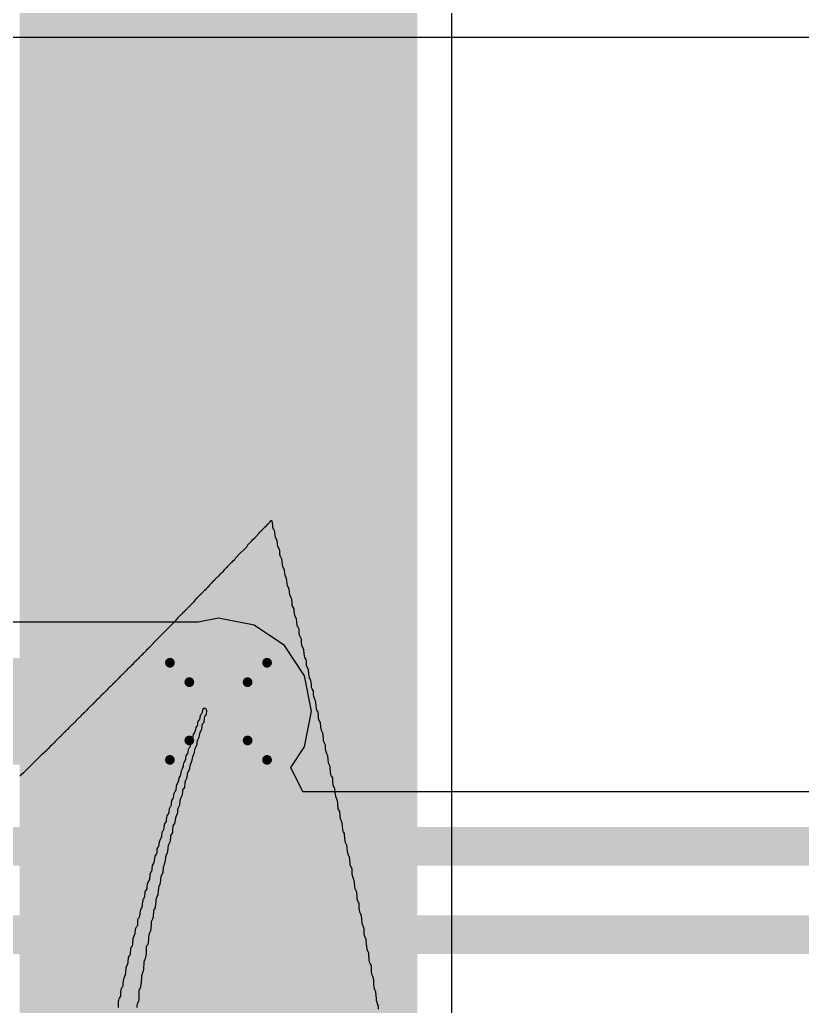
# Model space of a CAD drawing. Header units: inches. Extents: x -8 to 210, y -39 to 109.
# Drawn here: x 51.89 to 55.98, y 36.79 to 41.95 of the extents above; entities that cross this region are included whole.
import ezdxf

# ---------------------------------------------------------------- set-up
doc = ezdxf.new("R2010")
doc.units = ezdxf.units.IN
for name, color, linetype in [('Bottom Layer', 5, 'Continuous'), ('Bottom Overlay', 54, 'Continuous'), ('Drill Drawing', 1, 'Continuous'), ('Top Layer', 1, 'Continuous'), ('Via Holes', 16, 'Continuous')]:
    doc.layers.add(name, color=color, linetype=linetype)

msp = doc.modelspace()

# ---------------------------------------------------------------- hatches: boundary and pattern name
at = {"layer": 'Bottom Layer'}
h = msp.add_hatch(color=5, dxfattribs=at)
edge = h.paths.add_edge_path()
edge.add_arc((52.931, 38.3286), 0.3, 0, 360)
at = {"layer": 'Top Layer'}
msp.add_hatch(color=1, dxfattribs=at).paths.add_polyline_path([(51.8922, 15.7226), (53.9702, 15.7226), (53.9702, 46.99), (51.8922, 46.99)])
h = msp.add_hatch(color=1, dxfattribs=at)
edge = h.paths.add_edge_path()
edge.add_arc((52.931, 38.3286), 0.3, 0, 360)
at = {"layer": 'Via Holes'}
h = msp.add_hatch(color=7, dxfattribs=at)
edge = h.paths.add_edge_path()
edge.add_arc((52.931, 38.3286), 0.15, 0, 360)

# ---------------------------------------------------------------- linework, layer by layer
at = {"layer": 'Bottom Layer'}
for p, q in [((35.9491, 41.8537), (68.5636, 41.8537)), ((52.931, 38.8158), (52.8254, 38.7948)), ((53.1174, 38.7787), (52.931, 38.8158)), ((52.8254, 38.7948), (32.7954, 38.7948)), ((53.2755, 38.6731), (53.1174, 38.7787)), ((53.3811, 38.515), (53.2755, 38.6731)), ((53.4181, 38.3286), (53.3811, 38.515)), ((53.3811, 38.1422), (53.4181, 38.3286)), ((53.3088, 38.0341), (53.3811, 38.1422)), ((53.3713, 37.9071), (53.3088, 38.0341)), ((58.0782, 37.9071), (53.3713, 37.9071))]:
    msp.add_line(p, q, dxfattribs=at)
for points in [[(32.6898, 38.3286, 0.5588, 0.5588, 0), (52.931, 38.3286, 0.5588, 0.5588, 0)], [(20.4671, 37.6222, 0.2032, 0.2032, 0), (58.1962, 37.6222, 0.2032, 0.2032, 0)], [(17.9324, 37.1602, 0.2032, 0.2032, 0), (58.6994, 37.1602, 0.2032, 0.2032, 0)]]:
    msp.add_lwpolyline(points, format="xyseb", dxfattribs=at)
msp.add_lwpolyline([(52.7913, 38.3286, 0.2794, 0.2794, 1), (53.0707, 38.3286, 0.2794, 0.2794, 1)], format="xyseb", close=True, dxfattribs=at)
at = {"layer": 'Bottom Overlay'}
for p, q in [((53.1962, 39.3151), (53.1936, 39.3125)), ((53.1975, 39.3177), (53.1962, 39.3151)), ((53.2021, 39.3223), (53.1975, 39.3177)), ((53.2087, 39.3262), (53.2021, 39.3223)), ((53.212, 39.323), (53.2087, 39.3262)), ((53.2146, 39.3033), (53.212, 39.323)), ((53.1451, 39.2639), (53.1438, 39.2613)), ((53.147, 39.2659), (53.1451, 39.2639)), ((53.1497, 39.2672), (53.147, 39.2659)), ((53.1556, 39.2731), (53.1497, 39.2672)), ((53.1569, 39.2757), (53.1556, 39.2731)), ((53.1588, 39.2777), (53.1569, 39.2757)), ((53.1615, 39.279), (53.1588, 39.2777)), ((53.1687, 39.2862), (53.1615, 39.279)), ((53.17, 39.2888), (53.1687, 39.2862)), ((53.172, 39.2908), (53.17, 39.2888)), ((53.1746, 39.2921), (53.172, 39.2908)), ((53.1805, 39.298), (53.1746, 39.2921)), ((53.1818, 39.3007), (53.1805, 39.298)), ((53.1877, 39.3066), (53.1818, 39.3007)), ((53.1903, 39.3079), (53.1877, 39.3066)), ((53.1923, 39.3098), (53.1903, 39.3079)), ((53.1936, 39.3125), (53.1923, 39.3098)), ((53.2159, 39.2902), (53.2146, 39.3033)), ((53.2212, 39.2784), (53.2159, 39.2902)), ((53.2231, 39.2738), (53.2212, 39.2784)), ((53.2258, 39.2672), (53.2231, 39.2738)), ((53.2277, 39.2482), (53.2258, 39.2672)), ((53.1011, 39.216), (53.0926, 39.2075)), ((53.1037, 39.2173), (53.1011, 39.216)), ((53.1044, 39.2193), (53.1037, 39.2173)), ((53.1142, 39.2292), (53.1044, 39.2193)), ((53.1169, 39.2305), (53.1142, 39.2292)), ((53.1175, 39.2324), (53.1169, 39.2305)), ((53.1261, 39.241), (53.1175, 39.2324)), ((53.1287, 39.2423), (53.1261, 39.241)), ((53.1333, 39.2482), (53.1287, 39.2423)), ((53.1346, 39.2508), (53.1333, 39.2482)), ((53.1398, 39.2561), (53.1346, 39.2508)), ((53.1411, 39.2587), (53.1398, 39.2561)), ((53.1438, 39.2613), (53.1411, 39.2587)), ((53.229, 39.239), (53.2277, 39.2482)), ((53.2382, 39.2193), (53.229, 39.239)), ((53.2395, 39.2023), (53.2382, 39.2193)), ((53.0769, 39.1878), (53.0309, 39.1419)), ((53.0821, 39.197), (53.0769, 39.1878)), ((53.0893, 39.2042), (53.0821, 39.197)), ((53.0919, 39.2055), (53.0893, 39.2042)), ((53.0926, 39.2075), (53.0919, 39.2055)), ((53.2408, 39.1931), (53.2395, 39.2023)), ((53.25, 39.1734), (53.2408, 39.1931)), ((53.2513, 39.1695), (53.25, 39.1734)), ((53.2526, 39.1485), (53.2513, 39.1695)), ((53.0021, 39.1091), (52.9962, 39.1032)), ((53.0034, 39.1117), (53.0021, 39.1091)), ((53.0067, 39.115), (53.0034, 39.1117)), ((53.0093, 39.1163), (53.0067, 39.115)), ((53.0152, 39.1222), (53.0093, 39.1163)), ((53.0165, 39.1249), (53.0152, 39.1222)), ((53.0191, 39.1275), (53.0165, 39.1249)), ((53.0204, 39.1301), (53.0191, 39.1275)), ((53.0296, 39.1393), (53.0204, 39.1301)), ((53.0309, 39.1419), (53.0296, 39.1393)), ((53.2553, 39.138), (53.2526, 39.1485)), ((53.2579, 39.1314), (53.2553, 39.138)), ((53.2599, 39.1295), (53.2579, 39.1314)), ((53.2625, 39.1229), (53.2599, 39.1295)), ((53.2638, 39.1176), (53.2625, 39.1229)), ((53.2658, 39.096), (53.2638, 39.1176)), ((52.9608, 39.0691), (52.9509, 39.0553)), ((52.9634, 39.0704), (52.9608, 39.0691)), ((52.9667, 39.0737), (52.9634, 39.0704)), ((52.968, 39.0763), (52.9667, 39.0737)), ((52.9699, 39.077), (52.968, 39.0763)), ((52.9706, 39.0789), (52.9699, 39.077)), ((52.9726, 39.0796), (52.9706, 39.0789)), ((52.9772, 39.0842), (52.9726, 39.0796)), ((52.9785, 39.0868), (52.9772, 39.0842)), ((52.9831, 39.0914), (52.9785, 39.0868)), ((52.9857, 39.0927), (52.9831, 39.0914)), ((52.9903, 39.0973), (52.9857, 39.0927)), ((52.9916, 39.0999), (52.9903, 39.0973)), ((52.9935, 39.1019), (52.9916, 39.0999)), ((52.9962, 39.1032), (52.9935, 39.1019)), ((53.2671, 39.0868), (53.2658, 39.096)), ((53.2763, 39.0671), (53.2671, 39.0868)), ((53.2776, 39.0514), (53.2763, 39.0671)), ((52.9004, 39.0048), (52.8978, 39.0035)), ((52.9024, 39.0068), (52.9004, 39.0048)), ((52.9037, 39.0094), (52.9024, 39.0068)), ((52.9096, 39.0153), (52.9037, 39.0094)), ((52.9122, 39.0166), (52.9096, 39.0153)), ((52.9142, 39.0186), (52.9122, 39.0166)), ((52.9155, 39.0212), (52.9142, 39.0186)), ((52.9227, 39.0284), (52.9155, 39.0212)), ((52.9253, 39.0297), (52.9227, 39.0284)), ((52.9273, 39.0317), (52.9253, 39.0297)), ((52.9286, 39.0343), (52.9273, 39.0317)), ((52.9345, 39.0402), (52.9286, 39.0343)), ((52.9371, 39.0416), (52.9345, 39.0402)), ((52.9391, 39.0435), (52.9371, 39.0416)), ((52.9404, 39.0461), (52.9391, 39.0435)), ((52.9463, 39.0521), (52.9404, 39.0461)), ((52.9489, 39.0534), (52.9463, 39.0521)), ((52.9509, 39.0553), (52.9489, 39.0534)), ((53.2789, 39.0383), (53.2776, 39.0514)), ((53.2841, 39.0265), (53.2789, 39.0383)), ((53.2861, 39.0219), (53.2841, 39.0265)), ((53.2887, 39.0153), (53.2861, 39.0219)), ((53.2907, 38.9963), (53.2887, 39.0153)), ((52.8551, 38.9569), (52.8492, 38.951)), ((52.8565, 38.9596), (52.8551, 38.9569)), ((52.8584, 38.9615), (52.8565, 38.9596)), ((52.861, 38.9628), (52.8584, 38.9615)), ((52.867, 38.9687), (52.861, 38.9628)), ((52.8683, 38.9714), (52.867, 38.9687)), ((52.8715, 38.9746), (52.8683, 38.9714)), ((52.8742, 38.976), (52.8715, 38.9746)), ((52.8801, 38.9819), (52.8742, 38.976)), ((52.8814, 38.9845), (52.8801, 38.9819)), ((52.8879, 38.991), (52.8814, 38.9845)), ((52.8919, 38.9976), (52.8879, 38.991)), ((52.8978, 39.0035), (52.8919, 38.9976)), ((53.292, 38.9871), (53.2907, 38.9963)), ((53.3012, 38.9674), (53.292, 38.9871)), ((53.3025, 38.9517), (53.3012, 38.9674)), ((52.8066, 38.9097), (52.8014, 38.9005)), ((52.8086, 38.9117), (52.8066, 38.9097)), ((52.8112, 38.913), (52.8086, 38.9117)), ((52.8171, 38.9189), (52.8112, 38.913)), ((52.8184, 38.9215), (52.8171, 38.9189)), ((52.8204, 38.9235), (52.8184, 38.9215)), ((52.823, 38.9248), (52.8204, 38.9235)), ((52.8289, 38.9307), (52.823, 38.9248)), ((52.8302, 38.9333), (52.8289, 38.9307)), ((52.8335, 38.9366), (52.8302, 38.9333)), ((52.8361, 38.9379), (52.8335, 38.9366)), ((52.842, 38.9438), (52.8361, 38.9379)), ((52.8433, 38.9464), (52.842, 38.9438)), ((52.8466, 38.9497), (52.8433, 38.9464)), ((52.8492, 38.951), (52.8466, 38.9497)), ((53.3038, 38.9386), (53.3025, 38.9517)), ((53.311, 38.9222), (53.3038, 38.9386)), ((53.3137, 38.9156), (53.311, 38.9222)), ((53.3156, 38.8992), (53.3137, 38.9156)), ((52.7554, 38.8533), (52.7508, 38.8487)), ((52.7568, 38.8559), (52.7554, 38.8533)), ((52.7613, 38.8605), (52.7568, 38.8559)), ((52.764, 38.8618), (52.7613, 38.8605)), ((52.7672, 38.8651), (52.764, 38.8618)), ((52.7686, 38.8677), (52.7672, 38.8651)), ((52.7745, 38.8736), (52.7686, 38.8677)), ((52.7771, 38.8749), (52.7745, 38.8736)), ((52.7804, 38.8782), (52.7771, 38.8749)), ((52.7817, 38.8808), (52.7804, 38.8782)), ((52.7863, 38.8854), (52.7817, 38.8808)), ((52.7889, 38.8868), (52.7863, 38.8854)), ((52.7922, 38.89), (52.7889, 38.8868)), ((52.7935, 38.8927), (52.7922, 38.89)), ((52.8014, 38.9005), (52.7935, 38.8927)), ((53.3169, 38.8822), (53.3156, 38.8992)), ((53.3209, 38.873), (53.3169, 38.8822)), ((53.3261, 38.8651), (53.3209, 38.873)), ((53.3274, 38.852), (53.3261, 38.8651)), ((53.3301, 38.8297), (53.3274, 38.852)), ((52.703, 38.7982), (52.5901, 38.6854)), ((52.7043, 38.8008), (52.703, 38.7982)), ((52.7069, 38.8034), (52.7043, 38.8008)), ((52.7082, 38.8061), (52.7069, 38.8034)), ((52.7174, 38.8153), (52.7082, 38.8061)), ((52.7187, 38.8179), (52.7174, 38.8153)), ((52.7233, 38.8225), (52.7187, 38.8179)), ((52.7259, 38.8238), (52.7233, 38.8225)), ((52.7292, 38.8271), (52.7259, 38.8238)), ((52.7305, 38.8297), (52.7292, 38.8271)), ((52.7364, 38.8356), (52.7305, 38.8297)), ((52.739, 38.8369), (52.7364, 38.8356)), ((52.7423, 38.8402), (52.739, 38.8369)), ((52.7436, 38.8428), (52.7423, 38.8402)), ((52.7482, 38.8474), (52.7436, 38.8428)), ((52.7508, 38.8487), (52.7482, 38.8474)), ((53.3314, 38.8244), (53.3301, 38.8297)), ((53.3392, 38.8126), (53.3314, 38.8244)), ((53.3405, 38.7943), (53.3392, 38.8126)), ((53.3419, 38.7811), (53.3405, 38.7943)), ((53.3445, 38.772), (53.3419, 38.7811)), ((53.3471, 38.7693), (53.3445, 38.772)), ((53.3484, 38.7667), (53.3471, 38.7693)), ((53.351, 38.7641), (53.3484, 38.7667)), ((53.3524, 38.7562), (53.351, 38.7641)), ((53.3537, 38.7313), (53.3524, 38.7562)), ((53.355, 38.726), (53.3537, 38.7313)), ((53.3642, 38.7064), (53.355, 38.726)), ((53.3655, 38.688), (53.3642, 38.7064)), ((52.5521, 38.6447), (52.5436, 38.6362)), ((52.5534, 38.6473), (52.5521, 38.6447)), ((52.5554, 38.648), (52.5534, 38.6473)), ((52.5652, 38.6578), (52.5554, 38.648)), ((52.5665, 38.6605), (52.5652, 38.6578)), ((52.5685, 38.6611), (52.5665, 38.6605)), ((52.5711, 38.6637), (52.5685, 38.6611)), ((52.5737, 38.665), (52.5711, 38.6637)), ((52.577, 38.6696), (52.5737, 38.665)), ((52.5783, 38.6723), (52.577, 38.6696)), ((52.5888, 38.6828), (52.5783, 38.6723)), ((52.5901, 38.6854), (52.5888, 38.6828)), ((53.3668, 38.6749), (53.3655, 38.688)), ((53.3681, 38.6696), (53.3668, 38.6749)), ((53.3773, 38.65), (53.3681, 38.6696)), ((53.3786, 38.629), (53.3773, 38.65)), ((52.5022, 38.5949), (52.4924, 38.585)), ((52.5036, 38.5975), (52.5022, 38.5949)), ((52.5055, 38.5981), (52.5036, 38.5975)), ((52.5127, 38.6054), (52.5055, 38.5981)), ((52.516, 38.6099), (52.5127, 38.6054)), ((52.5186, 38.6113), (52.516, 38.6099)), ((52.5272, 38.6198), (52.5186, 38.6113)), ((52.5285, 38.6224), (52.5272, 38.6198)), ((52.5305, 38.6231), (52.5285, 38.6224)), ((52.5377, 38.6303), (52.5305, 38.6231)), ((52.5409, 38.6349), (52.5377, 38.6303)), ((52.5436, 38.6362), (52.5409, 38.6349)), ((53.3799, 38.6198), (53.3786, 38.629)), ((53.3825, 38.6106), (53.3799, 38.6198)), ((53.3891, 38.6001), (53.3825, 38.6106)), ((53.3904, 38.5896), (53.3891, 38.6001)), ((52.4498, 38.5424), (52.4426, 38.5352)), ((52.453, 38.547), (52.4498, 38.5424)), ((52.4557, 38.5483), (52.453, 38.547)), ((52.4642, 38.5568), (52.4557, 38.5483)), ((52.4655, 38.5594), (52.4642, 38.5568)), ((52.4675, 38.5601), (52.4655, 38.5594)), ((52.4747, 38.5673), (52.4675, 38.5601)), ((52.478, 38.5719), (52.4747, 38.5673)), ((52.4806, 38.5732), (52.478, 38.5719)), ((52.4891, 38.5817), (52.4806, 38.5732)), ((52.4904, 38.5844), (52.4891, 38.5817)), ((52.4924, 38.585), (52.4904, 38.5844)), ((53.3917, 38.5686), (53.3904, 38.5896)), ((53.3943, 38.5594), (53.3917, 38.5686)), ((53.4022, 38.5476), (53.3943, 38.5594)), ((53.4035, 38.524), (53.4022, 38.5476)), ((52.4012, 38.4938), (52.3927, 38.4853)), ((52.4025, 38.4965), (52.4012, 38.4938)), ((52.4045, 38.4971), (52.4025, 38.4965)), ((52.4117, 38.5043), (52.4045, 38.4971)), ((52.415, 38.5089), (52.4117, 38.5043)), ((52.4176, 38.5102), (52.415, 38.5089)), ((52.4262, 38.5188), (52.4176, 38.5102)), ((52.4275, 38.5214), (52.4262, 38.5188)), ((52.4294, 38.522), (52.4275, 38.5214)), ((52.4393, 38.5319), (52.4294, 38.522)), ((52.4406, 38.5345), (52.4393, 38.5319)), ((52.4426, 38.5352), (52.4406, 38.5345)), ((53.4048, 38.5148), (53.4035, 38.524)), ((53.4075, 38.5043), (53.4048, 38.5148)), ((53.4114, 38.4952), (53.4075, 38.5043)), ((53.414, 38.4886), (53.4114, 38.4952)), ((53.4153, 38.4847), (53.414, 38.4886)), ((52.3488, 38.4414), (52.3415, 38.4341)), ((52.352, 38.446), (52.3488, 38.4414)), ((52.3547, 38.4473), (52.352, 38.446)), ((52.3632, 38.4558), (52.3547, 38.4473)), ((52.3645, 38.4584), (52.3632, 38.4558)), ((52.3665, 38.4591), (52.3645, 38.4584)), ((52.3763, 38.4689), (52.3665, 38.4591)), ((52.3776, 38.4715), (52.3763, 38.4689)), ((52.3796, 38.4722), (52.3776, 38.4715)), ((52.3868, 38.4794), (52.3796, 38.4722)), ((52.3901, 38.484), (52.3868, 38.4794)), ((52.3927, 38.4853), (52.3901, 38.484)), ((53.4166, 38.4663), (53.4153, 38.4847)), ((53.4179, 38.4532), (53.4166, 38.4663)), ((53.4206, 38.4466), (53.4179, 38.4532)), ((53.4271, 38.4361), (53.4206, 38.4466)), ((52.3002, 38.3928), (52.2917, 38.3843)), ((52.3015, 38.3954), (52.3002, 38.3928)), ((52.3035, 38.3961), (52.3015, 38.3954)), ((52.3133, 38.4059), (52.3035, 38.3961)), ((52.3146, 38.4086), (52.3133, 38.4059)), ((52.3166, 38.4092), (52.3146, 38.4086)), ((52.3238, 38.4164), (52.3166, 38.4092)), ((52.3271, 38.421), (52.3238, 38.4164)), ((52.3297, 38.4223), (52.3271, 38.421)), ((52.3383, 38.4309), (52.3297, 38.4223)), ((52.3396, 38.4335), (52.3383, 38.4309)), ((52.3415, 38.4341), (52.3396, 38.4335)), ((53.4284, 38.4177), (53.4271, 38.4361)), ((53.4298, 38.4046), (53.4284, 38.4177)), ((53.4324, 38.3954), (53.4298, 38.4046)), ((53.4357, 38.3882), (53.4324, 38.3954)), ((53.4389, 38.3797), (53.4357, 38.3882)), ((52.2504, 38.343), (52.2405, 38.3331)), ((52.2517, 38.3456), (52.2504, 38.343)), ((52.2536, 38.3463), (52.2517, 38.3456)), ((52.2609, 38.3535), (52.2536, 38.3463)), ((52.2641, 38.3581), (52.2609, 38.3535)), ((52.2668, 38.3594), (52.2641, 38.3581)), ((52.2753, 38.3679), (52.2668, 38.3594)), ((52.2766, 38.3705), (52.2753, 38.3679)), ((52.2786, 38.3712), (52.2766, 38.3705)), ((52.2858, 38.3784), (52.2786, 38.3712)), ((52.2891, 38.383), (52.2858, 38.3784)), ((52.2917, 38.3843), (52.2891, 38.383)), ((52.8486, 38.3325), (52.8499, 38.3377)), ((52.8499, 38.3377), (52.8538, 38.3443)), ((52.8538, 38.3443), (52.8624, 38.3449)), ((52.8624, 38.3449), (52.8656, 38.3417)), ((52.8656, 38.3417), (52.8683, 38.3325)), ((53.4402, 38.3758), (53.4389, 38.3797)), ((53.4416, 38.3548), (53.4402, 38.3758)), ((53.4429, 38.3456), (53.4416, 38.3548)), ((53.4442, 38.3403), (53.4429, 38.3456)), ((53.4468, 38.3312), (53.4442, 38.3403)), ((52.1887, 38.2826), (52.1874, 38.28)), ((52.1907, 38.2833), (52.1887, 38.2826)), ((52.1979, 38.2905), (52.1907, 38.2833)), ((52.2012, 38.2951), (52.1979, 38.2905)), ((52.2038, 38.2964), (52.2012, 38.2951)), ((52.2123, 38.3049), (52.2038, 38.2964)), ((52.2136, 38.3076), (52.2123, 38.3049)), ((52.2156, 38.3082), (52.2136, 38.3076)), ((52.2228, 38.3154), (52.2156, 38.3082)), ((52.2261, 38.32), (52.2228, 38.3154)), ((52.2287, 38.3213), (52.2261, 38.32)), ((52.2372, 38.3299), (52.2287, 38.3213)), ((52.2386, 38.3325), (52.2372, 38.3299)), ((52.2405, 38.3331), (52.2386, 38.3325)), ((52.8263, 38.28), (52.8328, 38.2866)), ((52.8328, 38.2866), (52.8342, 38.2892)), ((52.8342, 38.2892), (52.8355, 38.2931)), ((52.8355, 38.2931), (52.8368, 38.3062)), ((52.8368, 38.3062), (52.8381, 38.3115)), ((52.8381, 38.3115), (52.8414, 38.3161)), ((52.8414, 38.3161), (52.844, 38.3174)), ((52.844, 38.3174), (52.8473, 38.3233)), ((52.8473, 38.3233), (52.8486, 38.3325)), ((52.8565, 38.2918), (52.8551, 38.2787)), ((52.8578, 38.301), (52.8565, 38.2918)), ((52.861, 38.3043), (52.8578, 38.301)), ((52.867, 38.3115), (52.861, 38.3043)), ((52.8683, 38.3325), (52.867, 38.3115)), ((53.4521, 38.3233), (53.4468, 38.3312)), ((53.4534, 38.3062), (53.4521, 38.3233)), ((53.4547, 38.2971), (53.4534, 38.3062)), ((53.456, 38.2839), (53.4547, 38.2971)), ((53.4652, 38.2708), (53.456, 38.2839)), ((52.1382, 38.2321), (52.1316, 38.2242)), ((52.1408, 38.2334), (52.1382, 38.2321)), ((52.1493, 38.242), (52.1408, 38.2334)), ((52.1507, 38.2446), (52.1493, 38.242)), ((52.1526, 38.2452), (52.1507, 38.2446)), ((52.1598, 38.2525), (52.1526, 38.2452)), ((52.1631, 38.257), (52.1598, 38.2525)), ((52.1657, 38.2584), (52.1631, 38.257)), ((52.1743, 38.2669), (52.1657, 38.2584)), ((52.1756, 38.2695), (52.1743, 38.2669)), ((52.1776, 38.2702), (52.1756, 38.2695)), ((52.1874, 38.28), (52.1776, 38.2702)), ((52.8092, 38.2236), (52.8119, 38.2341)), ((52.8119, 38.2341), (52.8138, 38.2439)), ((52.8138, 38.2439), (52.8171, 38.2485)), ((52.8171, 38.2485), (52.8197, 38.2511)), ((52.8197, 38.2511), (52.8223, 38.2603)), ((52.8223, 38.2603), (52.8237, 38.2695)), ((52.8237, 38.2695), (52.8263, 38.28)), ((52.842, 38.2328), (52.8328, 38.2183)), ((52.8433, 38.2525), (52.842, 38.2328)), ((52.846, 38.2616), (52.8433, 38.2525)), ((52.8538, 38.2695), (52.846, 38.2616)), ((52.8551, 38.2787), (52.8538, 38.2695)), ((53.4665, 38.2459), (53.4652, 38.2708)), ((53.4691, 38.2275), (53.4665, 38.2459)), ((52.0864, 38.179), (52.0778, 38.1705)), ((52.0877, 38.1816), (52.0864, 38.179)), ((52.0897, 38.1823), (52.0877, 38.1816)), ((52.0969, 38.1895), (52.0897, 38.1823)), ((52.1001, 38.1941), (52.0969, 38.1895)), ((52.1028, 38.1954), (52.1001, 38.1941)), ((52.1113, 38.2039), (52.1028, 38.1954)), ((52.1126, 38.2065), (52.1113, 38.2039)), ((52.1146, 38.2072), (52.1126, 38.2065)), ((52.1244, 38.217), (52.1146, 38.2072)), ((52.1257, 38.2197), (52.1244, 38.217)), ((52.1277, 38.2203), (52.1257, 38.2197)), ((52.1316, 38.2242), (52.1277, 38.2203)), ((52.7941, 38.1783), (52.7974, 38.1895)), ((52.7974, 38.1895), (52.7987, 38.1987)), ((52.7987, 38.1987), (52.8007, 38.2072)), ((52.8007, 38.2072), (52.804, 38.2118)), ((52.804, 38.2118), (52.8092, 38.2236)), ((52.8283, 38.1914), (52.8197, 38.175)), ((52.8302, 38.2026), (52.8283, 38.1914)), ((52.8328, 38.2183), (52.8302, 38.2026)), ((53.4763, 38.2138), (53.4691, 38.2275)), ((53.4776, 38.2085), (53.4763, 38.2138)), ((53.4796, 38.1803), (53.4776, 38.2085)), ((53.4822, 38.1698), (53.4796, 38.1803)), ((52.0372, 38.1311), (52.0339, 38.1265)), ((52.0398, 38.1324), (52.0372, 38.1311)), ((52.0483, 38.1409), (52.0398, 38.1324)), ((52.0496, 38.1436), (52.0483, 38.1409)), ((52.0516, 38.1442), (52.0496, 38.1436)), ((52.0615, 38.1541), (52.0516, 38.1442)), ((52.0628, 38.1567), (52.0615, 38.1541)), ((52.0647, 38.1573), (52.0628, 38.1567)), ((52.0719, 38.1646), (52.0647, 38.1573)), ((52.0752, 38.1691), (52.0719, 38.1646)), ((52.0778, 38.1705), (52.0752, 38.1691)), ((52.7725, 38.1147), (52.7738, 38.1278)), ((52.7738, 38.1278), (52.7751, 38.1331)), ((52.7751, 38.1331), (52.7777, 38.1357)), ((52.7777, 38.1357), (52.7791, 38.1383)), ((52.7791, 38.1383), (52.7817, 38.1409)), ((52.7817, 38.1409), (52.7843, 38.1475)), ((52.7843, 38.1475), (52.7856, 38.1567)), ((52.7856, 38.1567), (52.7889, 38.1705)), ((52.7889, 38.1705), (52.7941, 38.1783)), ((52.8053, 38.1291), (52.804, 38.1108)), ((52.8119, 38.1436), (52.8053, 38.1291)), ((52.8132, 38.1462), (52.8119, 38.1436)), ((52.8158, 38.1488), (52.8132, 38.1462)), ((52.8171, 38.1606), (52.8158, 38.1488)), ((52.8184, 38.1659), (52.8171, 38.1606)), ((52.8197, 38.175), (52.8184, 38.1659)), ((53.4888, 38.1554), (53.4822, 38.1698)), ((53.4901, 38.1514), (53.4888, 38.1554)), ((53.4914, 38.1344), (53.4901, 38.1514)), ((53.4927, 38.1213), (53.4914, 38.1344)), ((52.0064, 38.1016), (51.9126, 38.0078)), ((52.0136, 38.1075), (52.0064, 38.1016)), ((52.0162, 38.1088), (52.0136, 38.1075)), ((52.0208, 38.1134), (52.0162, 38.1088)), ((52.0221, 38.116), (52.0208, 38.1134)), ((52.0254, 38.1193), (52.0221, 38.116)), ((52.028, 38.1206), (52.0254, 38.1193)), ((52.0339, 38.1265), (52.028, 38.1206)), ((52.7528, 38.0622), (52.7607, 38.0793)), ((52.7607, 38.0793), (52.762, 38.095)), ((52.762, 38.095), (52.7686, 38.1055)), ((52.7686, 38.1055), (52.7699, 38.1081)), ((52.7699, 38.1081), (52.7725, 38.1147)), ((52.7928, 38.0826), (52.7902, 38.0655)), ((52.7948, 38.0911), (52.7928, 38.0826)), ((52.804, 38.1108), (52.7948, 38.0911)), ((53.4967, 38.1055), (53.4927, 38.1213)), ((53.5032, 38.095), (53.4967, 38.1055)), ((53.5045, 38.0767), (53.5032, 38.095)), ((53.5058, 38.0596), (53.5045, 38.0767)), ((52.7377, 38.0196), (52.7404, 38.0261)), ((52.7404, 38.0261), (52.7423, 38.0281)), ((52.7423, 38.0281), (52.7436, 38.0307)), ((52.7436, 38.0307), (52.7476, 38.0399)), ((52.7476, 38.0399), (52.7489, 38.0491)), ((52.7489, 38.0491), (52.7502, 38.0596)), ((52.7502, 38.0596), (52.7528, 38.0622)), ((52.7784, 38.0248), (52.7758, 38.0183)), ((52.7804, 38.0439), (52.7784, 38.0248)), ((52.7882, 38.0609), (52.7804, 38.0439)), ((52.7902, 38.0655), (52.7882, 38.0609)), ((53.5072, 38.0544), (53.5058, 38.0596)), ((53.5144, 38.0406), (53.5072, 38.0544)), ((53.5157, 38.034), (53.5144, 38.0406)), ((53.517, 38.0117), (53.5157, 38.034)), ((51.8942, 37.992), (51.8916, 37.9907)), ((51.8994, 37.9973), (51.8942, 37.992)), ((51.9021, 37.9986), (51.8994, 37.9973)), ((51.9034, 38.0012), (51.9021, 37.9986)), ((51.906, 38.0025), (51.9034, 38.0012)), ((51.9099, 38.0065), (51.906, 38.0025)), ((51.9126, 38.0078), (51.9099, 38.0065)), ((52.7226, 37.9625), (52.7246, 37.9763)), ((52.7246, 37.9763), (52.7259, 37.9815)), ((52.7259, 37.9815), (52.7318, 37.9914)), ((52.7318, 37.9914), (52.7345, 37.9979)), ((52.7345, 37.9979), (52.7358, 38.0071)), ((52.7358, 38.0071), (52.7377, 38.0196)), ((52.7659, 37.9809), (52.7594, 37.9665)), ((52.7672, 38.0019), (52.7659, 37.9809)), ((52.7705, 38.0104), (52.7672, 38.0019)), ((52.7758, 38.0183), (52.7705, 38.0104)), ((53.519, 37.9966), (53.517, 38.0117)), ((53.5216, 37.9901), (53.519, 37.9966)), ((53.5281, 37.9809), (53.5216, 37.9901)), ((53.5295, 37.9638), (53.5281, 37.9809)), ((52.7095, 37.9205), (52.7108, 37.9337)), ((52.7108, 37.9337), (52.7121, 37.9389)), ((52.7121, 37.9389), (52.7141, 37.9461)), ((52.7141, 37.9461), (52.7161, 37.9481)), ((52.7161, 37.9481), (52.7174, 37.9507)), ((52.7174, 37.9507), (52.7226, 37.9625)), ((52.7463, 37.9219), (52.7436, 37.9192)), ((52.7528, 37.931), (52.7463, 37.9219)), ((52.7554, 37.9573), (52.7528, 37.931)), ((52.7594, 37.9665), (52.7554, 37.9573)), ((53.5308, 37.9428), (53.5295, 37.9638)), ((53.54, 37.9232), (53.5308, 37.9428)), ((53.5413, 37.9061), (53.54, 37.9232)), ((52.6872, 37.8628), (52.6938, 37.8733)), ((52.6938, 37.8733), (52.6977, 37.8864)), ((52.6977, 37.8864), (52.6997, 37.9002)), ((52.6997, 37.9002), (52.7023, 37.9068)), ((52.7023, 37.9068), (52.7043, 37.9087)), ((52.7043, 37.9087), (52.7056, 37.9114)), ((52.7056, 37.9114), (52.7095, 37.9205)), ((52.7331, 37.8733), (52.7305, 37.8668)), ((52.7384, 37.8825), (52.7331, 37.8733)), ((52.7397, 37.8877), (52.7384, 37.8825)), ((52.741, 37.8917), (52.7397, 37.8877)), ((52.7423, 37.91), (52.741, 37.8917)), ((52.7436, 37.9192), (52.7423, 37.91)), ((53.5439, 37.8838), (53.5413, 37.9061)), ((53.5465, 37.8772), (53.5439, 37.8838)), ((53.5518, 37.8654), (53.5465, 37.8772)), ((52.6728, 37.8025), (52.6741, 37.8208)), ((52.6741, 37.8208), (52.6794, 37.83)), ((52.6794, 37.83), (52.682, 37.8326)), ((52.682, 37.8326), (52.6833, 37.8353)), ((52.6833, 37.8353), (52.6846, 37.8392)), ((52.6846, 37.8392), (52.6859, 37.8484)), ((52.6859, 37.8484), (52.6872, 37.8628)), ((52.7187, 37.8208), (52.7174, 37.8156)), ((52.7266, 37.8379), (52.7187, 37.8208)), ((52.7279, 37.8418), (52.7266, 37.8379)), ((52.7292, 37.8615), (52.7279, 37.8418)), ((52.7305, 37.8668), (52.7292, 37.8615)), ((53.5531, 37.8615), (53.5518, 37.8654)), ((53.5544, 37.8445), (53.5531, 37.8615)), ((53.557, 37.8182), (53.5544, 37.8445)), ((53.5662, 37.8038), (53.557, 37.8182)), ((52.6597, 37.7657), (52.661, 37.771)), ((52.661, 37.771), (52.663, 37.7821)), ((52.663, 37.7821), (52.6689, 37.7933)), ((52.6689, 37.7933), (52.6728, 37.8025)), ((52.7056, 37.7723), (52.7043, 37.7592)), ((52.7148, 37.792), (52.7056, 37.7723)), ((52.7161, 37.8025), (52.7148, 37.792)), ((52.7174, 37.8156), (52.7161, 37.8025)), ((53.5675, 37.7828), (53.5662, 37.8038)), ((53.5688, 37.7657), (53.5675, 37.7828)), ((52.6452, 37.7093), (52.6479, 37.7185)), ((52.6479, 37.7185), (52.6492, 37.7382)), ((52.6492, 37.7382), (52.6584, 37.7526)), ((52.6584, 37.7526), (52.6597, 37.7657)), ((52.6925, 37.729), (52.6912, 37.708)), ((52.7017, 37.7421), (52.6925, 37.729)), ((52.7043, 37.7592), (52.7017, 37.7421)), ((53.578, 37.7461), (53.5688, 37.7657)), ((53.5793, 37.7277), (53.578, 37.7461)), ((53.5806, 37.7146), (53.5793, 37.7277)), ((53.5819, 37.7054), (53.5806, 37.7146)), ((52.6243, 37.6516), (52.6334, 37.6713)), ((52.6334, 37.6713), (52.6347, 37.6765)), ((52.6347, 37.6765), (52.6367, 37.6969)), ((52.6367, 37.6969), (52.6393, 37.7034)), ((52.6393, 37.7034), (52.6452, 37.7093)), ((52.6794, 37.6739), (52.678, 37.6477)), ((52.6807, 37.6792), (52.6794, 37.6739)), ((52.6846, 37.6857), (52.6807, 37.6792)), ((52.6898, 37.6949), (52.6846, 37.6857)), ((52.6912, 37.708), (52.6898, 37.6949)), ((53.5839, 37.6982), (53.5819, 37.7054)), ((53.5891, 37.6903), (53.5839, 37.6982)), ((53.5905, 37.6851), (53.5891, 37.6903)), ((53.5924, 37.666), (53.5905, 37.6851)), ((53.5937, 37.649), (53.5924, 37.666)), ((52.6111, 37.6096), (52.6164, 37.6188)), ((52.6164, 37.6188), (52.6203, 37.628)), ((52.6203, 37.628), (52.6216, 37.6332)), ((52.6216, 37.6332), (52.6229, 37.6464)), ((52.6229, 37.6464), (52.6243, 37.6516)), ((52.6662, 37.6149), (52.6649, 37.5952)), ((52.6675, 37.628), (52.6662, 37.6149)), ((52.6715, 37.6346), (52.6675, 37.628)), ((52.6767, 37.6437), (52.6715, 37.6346)), ((52.678, 37.6477), (52.6767, 37.6437)), ((53.5951, 37.6437), (53.5937, 37.649)), ((53.5977, 37.6372), (53.5951, 37.6437)), ((53.599, 37.6346), (53.5977, 37.6372)), ((53.6029, 37.6306), (53.599, 37.6346)), ((53.6042, 37.6149), (53.6029, 37.6306)), ((53.6055, 37.5978), (53.6042, 37.6149)), ((52.598, 37.5585), (52.6006, 37.5703)), ((52.6006, 37.5703), (52.6072, 37.5808)), ((52.6072, 37.5808), (52.6098, 37.5899)), ((52.6098, 37.5899), (52.6111, 37.6096)), ((52.6544, 37.5663), (52.6525, 37.5447)), ((52.657, 37.5768), (52.6544, 37.5663)), ((52.6623, 37.5886), (52.657, 37.5768)), ((52.6649, 37.5952), (52.6623, 37.5886)), ((53.6082, 37.5821), (53.6055, 37.5978)), ((53.6134, 37.5703), (53.6082, 37.5821)), ((53.616, 37.5676), (53.6134, 37.5703)), ((53.6174, 37.5545), (53.616, 37.5676)), ((52.5849, 37.5034), (52.5862, 37.5217)), ((52.5862, 37.5217), (52.5915, 37.5309)), ((52.5915, 37.5309), (52.5954, 37.5401)), ((52.5954, 37.5401), (52.598, 37.5585)), ((52.6413, 37.5112), (52.64, 37.485)), ((52.6446, 37.5224), (52.6413, 37.5112)), ((52.6472, 37.5289), (52.6446, 37.5224)), ((52.6511, 37.5394), (52.6472, 37.5289)), ((52.6525, 37.5447), (52.6511, 37.5394)), ((53.6187, 37.5296), (53.6174, 37.5545)), ((53.62, 37.5244), (53.6187, 37.5296)), ((53.6292, 37.5047), (53.62, 37.5244)), ((52.5718, 37.4496), (52.5731, 37.4745)), ((52.5731, 37.4745), (52.5744, 37.4784)), ((52.5744, 37.4784), (52.5836, 37.4981)), ((52.5836, 37.4981), (52.5849, 37.5034)), ((52.6295, 37.4627), (52.6282, 37.4496)), ((52.64, 37.485), (52.6295, 37.4627)), ((53.6305, 37.4771), (53.6292, 37.5047)), ((53.6318, 37.4719), (53.6305, 37.4771)), ((53.6331, 37.4627), (53.6318, 37.4719)), ((53.6344, 37.4574), (53.6331, 37.4627)), ((53.641, 37.443), (53.6344, 37.4574)), ((52.5573, 37.3997), (52.5587, 37.4089)), ((52.5587, 37.4089), (52.56, 37.426)), ((52.56, 37.426), (52.5613, 37.4312)), ((52.5613, 37.4312), (52.5665, 37.4404)), ((52.5665, 37.4404), (52.5692, 37.443)), ((52.5692, 37.443), (52.5718, 37.4496)), ((52.619, 37.4128), (52.617, 37.4043)), ((52.6243, 37.4246), (52.619, 37.4128)), ((52.6269, 37.4312), (52.6243, 37.4246)), ((52.6282, 37.4496), (52.6269, 37.4312)), ((53.6423, 37.4351), (53.641, 37.443)), ((53.6436, 37.4102), (53.6423, 37.4351)), ((53.6462, 37.401), (53.6436, 37.4102)), ((52.5429, 37.3525), (52.5468, 37.3617)), ((52.5468, 37.3617), (52.5482, 37.3853)), ((52.5482, 37.3853), (52.5573, 37.3997)), ((52.6131, 37.3676), (52.6046, 37.3512)), ((52.6144, 37.3741), (52.6131, 37.3676)), ((52.6157, 37.3873), (52.6144, 37.3741)), ((52.617, 37.4043), (52.6157, 37.3873)), ((53.6528, 37.3866), (53.6462, 37.401)), ((53.6541, 37.3827), (53.6528, 37.3866)), ((53.6554, 37.3591), (53.6541, 37.3827)), ((53.6567, 37.3459), (53.6554, 37.3591)), ((52.5298, 37.3013), (52.5337, 37.3105)), ((52.5337, 37.3249), (52.535, 37.3289)), ((52.5344, 37.323), (52.5337, 37.3249)), ((52.5337, 37.3105), (52.5344, 37.323)), ((52.535, 37.3289), (52.537, 37.3413)), ((52.537, 37.3413), (52.5396, 37.3479)), ((52.5396, 37.3479), (52.5416, 37.3499)), ((52.5416, 37.3499), (52.5429, 37.3525)), ((52.6006, 37.3092), (52.5993, 37.3013)), ((52.6019, 37.3131), (52.6006, 37.3092)), ((52.6033, 37.3381), (52.6019, 37.3131)), ((52.6046, 37.3512), (52.6033, 37.3381)), ((53.6593, 37.3368), (53.6567, 37.3459)), ((53.6659, 37.3223), (53.6593, 37.3368)), ((53.6672, 37.3013), (53.6659, 37.3223)), ((52.5141, 37.2489), (52.518, 37.2528)), ((52.518, 37.2528), (52.5206, 37.2593)), ((52.5206, 37.2593), (52.5219, 37.2685)), ((52.5219, 37.2685), (52.5232, 37.2895)), ((52.5232, 37.2895), (52.5298, 37.3013)), ((52.5888, 37.2541), (52.5862, 37.2423)), ((52.5901, 37.258), (52.5888, 37.2541)), ((52.5915, 37.2843), (52.5901, 37.258)), ((52.5941, 37.2935), (52.5915, 37.2843)), ((52.5993, 37.3013), (52.5941, 37.2935)), ((53.6685, 37.2921), (53.6672, 37.3013)), ((53.6698, 37.279), (53.6685, 37.2921)), ((53.6731, 37.2718), (53.6698, 37.279)), ((53.6784, 37.2587), (53.6731, 37.2718)), ((53.6803, 37.2436), (53.6784, 37.2587)), ((52.4983, 37.1938), (52.5029, 37.2023)), ((52.5029, 37.2023), (52.5049, 37.2029)), ((52.5049, 37.2029), (52.5062, 37.2056)), ((52.5062, 37.2056), (52.5088, 37.2121)), ((52.5088, 37.2121), (52.5101, 37.2397)), ((52.5101, 37.2397), (52.5127, 37.2462)), ((52.5127, 37.2462), (52.5141, 37.2489)), ((52.5783, 37.2147), (52.577, 37.1872)), ((52.5796, 37.2279), (52.5783, 37.2147)), ((52.5862, 37.2423), (52.5796, 37.2279)), ((53.6816, 37.2187), (53.6803, 37.2436)), ((53.6875, 37.2049), (53.6816, 37.2187)), ((53.6908, 37.1964), (53.6875, 37.2049)), ((52.4865, 37.1452), (52.4944, 37.1623)), ((52.4944, 37.1623), (52.4957, 37.1675)), ((52.4957, 37.1675), (52.497, 37.1885)), ((52.497, 37.1885), (52.4983, 37.1938)), ((52.5665, 37.1596), (52.5652, 37.1426)), ((52.5678, 37.1649), (52.5665, 37.1596)), ((52.5737, 37.176), (52.5678, 37.1649)), ((52.5757, 37.1833), (52.5737, 37.176)), ((52.577, 37.1872), (52.5757, 37.1833)), ((53.6921, 37.1924), (53.6908, 37.1964)), ((53.6934, 37.1649), (53.6921, 37.1924)), ((53.6948, 37.1557), (53.6934, 37.1649)), ((53.6961, 37.1505), (53.6948, 37.1557)), ((53.7026, 37.136), (53.6961, 37.1505)), ((52.4734, 37.0901), (52.4747, 37.0954)), ((52.4747, 37.0954), (52.4806, 37.1026)), ((52.4806, 37.1026), (52.4839, 37.1111)), ((52.4839, 37.1111), (52.4852, 37.1413)), ((52.4852, 37.1413), (52.4865, 37.1452)), ((52.5534, 37.0967), (52.5521, 37.056)), ((52.556, 37.1032), (52.5534, 37.0967)), ((52.56, 37.1072), (52.556, 37.1032)), ((52.5613, 37.1098), (52.56, 37.1072)), ((52.5639, 37.1164), (52.5613, 37.1098)), ((52.5652, 37.1426), (52.5639, 37.1164)), ((53.7039, 37.1321), (53.7026, 37.136)), ((53.7053, 37.1111), (53.7039, 37.1321)), ((53.7066, 37.098), (53.7053, 37.1111)), ((53.7092, 37.0822), (53.7066, 37.098)), ((52.4603, 37.0403), (52.4655, 37.0494)), ((52.4655, 37.0494), (52.4681, 37.0521)), ((52.4681, 37.0521), (52.4708, 37.0586)), ((52.4708, 37.0586), (52.4721, 37.0862)), ((52.4721, 37.0862), (52.4734, 37.0901)), ((52.5508, 37.0521), (52.5495, 37.0429)), ((52.5521, 37.056), (52.5508, 37.0521)), ((53.7138, 37.0711), (53.7092, 37.0822)), ((53.7164, 37.0645), (53.7138, 37.0711)), ((53.7177, 37.0567), (53.7164, 37.0645)), ((53.719, 37.0304), (53.7177, 37.0567)), ((52.4491, 36.9898), (52.4576, 37.0062)), ((52.4576, 37.0062), (52.459, 37.0193)), ((52.459, 37.0193), (52.4603, 37.0403)), ((52.5403, 37.0166), (52.539, 36.9786)), ((52.5416, 37.0219), (52.5403, 37.0166)), ((52.5475, 37.0357), (52.5416, 37.0219)), ((52.5495, 37.0429), (52.5475, 37.0357)), ((53.721, 37.0166), (53.719, 37.0304)), ((53.7236, 37.0101), (53.721, 37.0166)), ((53.7289, 37.0009), (53.7236, 37.0101)), ((53.7302, 36.9957), (53.7289, 37.0009)), ((53.7315, 36.9629), (53.7302, 36.9957)), ((52.4353, 36.9301), (52.4406, 36.9432)), ((52.4406, 36.9432), (52.4445, 36.9524)), ((52.4445, 36.9524), (52.4458, 36.9615)), ((52.4458, 36.9615), (52.4478, 36.9845)), ((52.4478, 36.9845), (52.4491, 36.9898)), ((52.5285, 36.9458), (52.5272, 36.9064)), ((52.535, 36.9668), (52.5285, 36.9458)), ((52.5364, 36.972), (52.535, 36.9668)), ((52.539, 36.9786), (52.5364, 36.972)), ((53.7328, 36.9576), (53.7315, 36.9629)), ((53.7341, 36.9484), (53.7328, 36.9576)), ((53.7374, 36.9412), (53.7341, 36.9484)), ((53.7413, 36.9307), (53.7374, 36.9412)), ((52.4301, 36.8881), (52.4327, 36.8946)), ((52.4327, 36.9117), (52.434, 36.9156)), ((52.4334, 36.9045), (52.4327, 36.9117)), ((52.4327, 36.8946), (52.4334, 36.9045)), ((52.434, 36.9156), (52.4353, 36.9301)), ((52.5239, 36.8901), (52.5226, 36.8848)), ((52.5259, 36.9025), (52.5239, 36.8901)), ((52.5272, 36.9064), (52.5259, 36.9025)), ((53.7426, 36.9228), (53.7413, 36.9307)), ((53.744, 36.8992), (53.7426, 36.9228)), ((53.7453, 36.8887), (53.744, 36.8992)), ((52.4143, 36.8277), (52.4196, 36.8395)), ((52.4196, 36.8395), (52.4209, 36.8527)), ((52.4209, 36.8527), (52.4222, 36.875)), ((52.4222, 36.875), (52.4235, 36.8789)), ((52.4235, 36.8789), (52.4275, 36.8855)), ((52.4275, 36.8855), (52.4301, 36.8881)), ((52.5154, 36.8684), (52.5141, 36.8159)), ((52.5226, 36.8848), (52.5154, 36.8684)), ((53.7472, 36.8776), (53.7453, 36.8887)), ((53.7485, 36.8723), (53.7472, 36.8776)), ((53.7544, 36.8612), (53.7485, 36.8723)), ((53.7564, 36.8251), (53.7544, 36.8612)), ((52.4078, 36.7805), (52.4091, 36.8133)), ((52.4091, 36.8133), (52.4104, 36.8172)), ((52.4104, 36.8172), (52.4117, 36.8251)), ((52.4117, 36.8251), (52.4143, 36.8277)), ((52.5049, 36.7936), (52.5036, 36.7805)), ((52.5082, 36.8008), (52.5049, 36.7936)), ((52.5114, 36.8094), (52.5082, 36.8008)), ((52.5141, 36.8159), (52.5114, 36.8094)), ((53.7577, 36.8159), (53.7564, 36.8251)), ((53.7617, 36.8028), (53.7577, 36.8159)), ((53.763, 36.7976), (53.7617, 36.8028)), ((53.7669, 36.7884), (53.763, 36.7976)), ((53.7682, 36.7713), (53.7669, 36.7884))]:
    msp.add_line(p, q, dxfattribs=at)
at = {"layer": 'Drill Drawing'}
for points in [[(52.677, 38.5826, 0.0508, 0.0508, 0), (53.185, 38.5826, 0.0508, 0.0508, 0)], [(52.677, 38.0746, 0.0508, 0.0508, 0), (52.677, 38.5826, 0.0508, 0.0508, 0)], [(53.185, 38.0746, 0.0508, 0.0508, 0), (53.185, 38.5826, 0.0508, 0.0508, 0)], [(52.7786, 38.481, 0.0508, 0.0508, 0), (53.0834, 38.481, 0.0508, 0.0508, 0)], [(52.7786, 38.1762, 0.0508, 0.0508, 0), (52.7786, 38.481, 0.0508, 0.0508, 0)], [(53.0834, 38.1762, 0.0508, 0.0508, 0), (53.0834, 38.481, 0.0508, 0.0508, 0)], [(52.7786, 38.1762, 0.0508, 0.0508, 0), (53.0834, 38.1762, 0.0508, 0.0508, 0)], [(52.677, 38.0746, 0.0508, 0.0508, 0), (53.185, 38.0746, 0.0508, 0.0508, 0)]]:
    msp.add_lwpolyline(points, format="xyseb", dxfattribs=at)
for points in [[(52.6643, 38.5826, 0.0254, 0.0254, 1), (52.6897, 38.5826, 0.0254, 0.0254, 1)], [(52.6643, 38.5826, 0.0254, 0.0254, 1), (52.6897, 38.5826, 0.0254, 0.0254, 1)], [(53.1723, 38.5826, 0.0254, 0.0254, 1), (53.1977, 38.5826, 0.0254, 0.0254, 1)], [(53.1723, 38.5826, 0.0254, 0.0254, 1), (53.1977, 38.5826, 0.0254, 0.0254, 1)], [(52.7659, 38.481, 0.0254, 0.0254, 1), (52.7913, 38.481, 0.0254, 0.0254, 1)], [(52.7659, 38.481, 0.0254, 0.0254, 1), (52.7913, 38.481, 0.0254, 0.0254, 1)], [(53.0707, 38.481, 0.0254, 0.0254, 1), (53.0961, 38.481, 0.0254, 0.0254, 1)], [(53.0707, 38.481, 0.0254, 0.0254, 1), (53.0961, 38.481, 0.0254, 0.0254, 1)], [(52.7659, 38.1762, 0.0254, 0.0254, 1), (52.7913, 38.1762, 0.0254, 0.0254, 1)], [(52.7659, 38.1762, 0.0254, 0.0254, 1), (52.7913, 38.1762, 0.0254, 0.0254, 1)], [(53.0707, 38.1762, 0.0254, 0.0254, 1), (53.0961, 38.1762, 0.0254, 0.0254, 1)], [(53.0707, 38.1762, 0.0254, 0.0254, 1), (53.0961, 38.1762, 0.0254, 0.0254, 1)], [(52.6643, 38.0746, 0.0254, 0.0254, 1), (52.6897, 38.0746, 0.0254, 0.0254, 1)], [(52.6643, 38.0746, 0.0254, 0.0254, 1), (52.6897, 38.0746, 0.0254, 0.0254, 1)], [(53.1723, 38.0746, 0.0254, 0.0254, 1), (53.1977, 38.0746, 0.0254, 0.0254, 1)], [(53.1723, 38.0746, 0.0254, 0.0254, 1), (53.1977, 38.0746, 0.0254, 0.0254, 1)]]:
    msp.add_lwpolyline(points, format="xyseb", close=True, dxfattribs=at)
at = {"layer": 'Top Layer'}
msp.add_line((54.1515, 23.5458), (54.1515, 46.99), dxfattribs=at)

doc.saveas('drawing.dxf')
